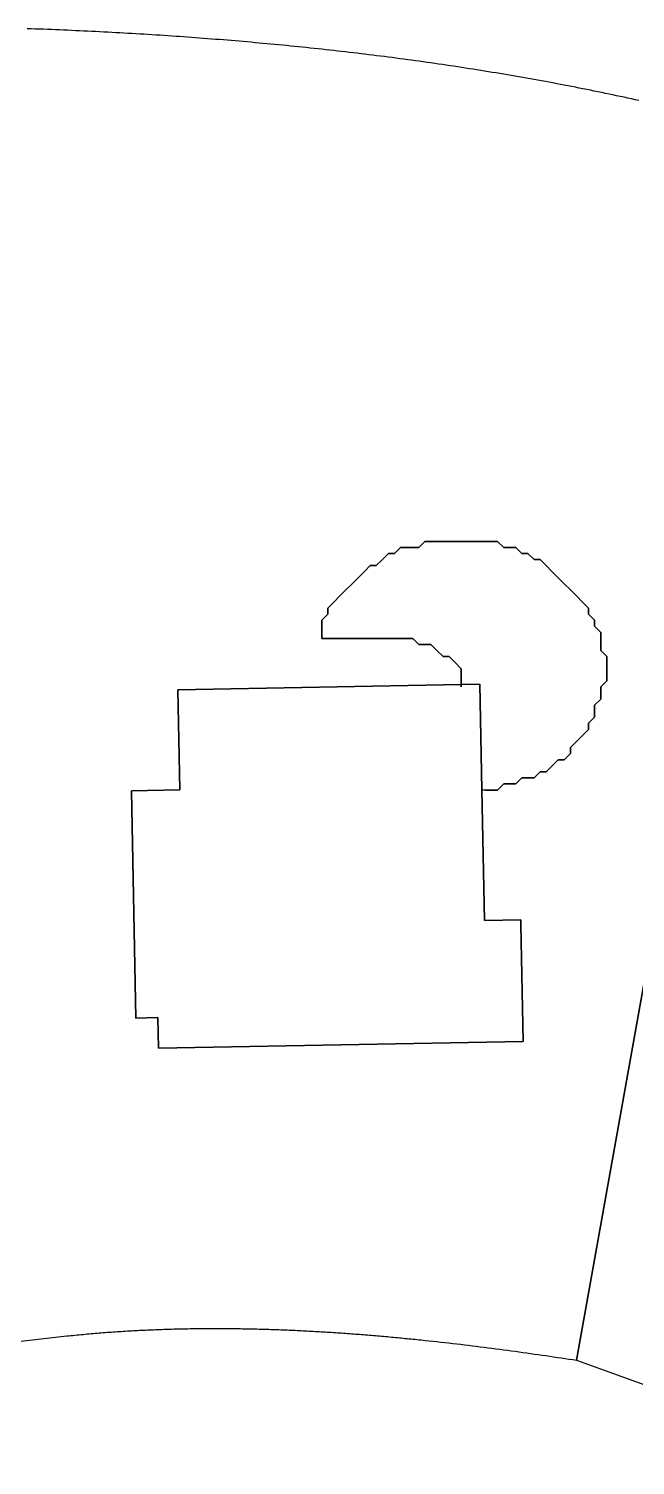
# Model space of a CAD drawing. Header units: millimetres. Extents: x 539514 to 908003, y -69769 to 203909.
# Drawn here: x 588964 to 618112, y 134727 to 203758 of the extents above; entities that cross this region are included whole.
import ezdxf

# ---------------------------------------------------------------- set-up
doc = ezdxf.new("R2010")
doc.units = ezdxf.units.MM
doc.layers.add('CLOSED_AREAS', color=7, linetype='Continuous')
doc.layers.add('REGION_HOLES', color=7, linetype='Continuous')

msp = doc.modelspace()

# ---------------------------------------------------------------- linework, layer by layer
at = {"layer": 'CLOSED_AREAS'}
for points in [[(618284.636, 200307.43), (618106.732, 200346.866), (617928.675, 200386.048), (617750.465, 200424.977), (617572.102, 200463.653), (617393.588, 200502.077), (617214.922, 200540.249), (617036.107, 200578.169), (616857.141, 200615.84), (616678.027, 200653.26), (616498.765, 200690.431), (616319.354, 200727.353), (616139.797, 200764.027), (615960.094, 200800.453), (615780.244, 200836.632), (615600.25, 200872.565), (615420.112, 200908.252), (615239.829, 200943.694), (615059.404, 200978.891), (614878.837, 201013.844), (614698.127, 201048.554), (614517.277, 201083.02), (614336.286, 201117.245), (614155.156, 201151.227), (613973.887, 201184.968), (613792.479, 201218.469), (613610.933, 201251.73), (613429.251, 201284.751), (613247.432, 201317.534), (613065.477, 201350.078), (612883.388, 201382.385), (612701.164, 201414.454), (612518.806, 201446.287), (612336.315, 201477.884), (612153.692, 201509.246), (611970.937, 201540.373), (611788.051, 201571.266), (611605.035, 201601.926), (611421.889, 201632.352), (611238.613, 201662.546), (611055.21, 201692.508), (610871.679, 201722.24), (610688.02, 201751.74), (610504.235, 201781.01), (610320.325, 201810.051), (610136.289, 201838.863), (609952.129, 201867.447), (609767.845, 201895.803), (609583.438, 201923.932), (609398.908, 201951.835), (609214.257, 201979.511), (609029.485, 202006.962), (608844.592, 202034.189), (608659.579, 202061.191), (608474.448, 202087.969), (608289.197, 202114.525), (608103.83, 202140.858), (607918.344, 202166.969), (607732.743, 202192.86), (607547.026, 202218.529), (607361.193, 202243.978), (607175.246, 202269.208), (606989.185, 202294.219), (606803.011, 202319.011), (606616.725, 202343.586), (606430.327, 202367.944), (606243.817, 202392.085), (606057.197, 202416.01), (605870.468, 202439.719), (605683.629, 202463.214), (605496.681, 202486.495), (605309.626, 202509.562), (605122.464, 202532.416), (604935.195, 202555.057), (604747.82, 202577.487), (604560.34, 202599.705), (604372.756, 202621.712), (604185.067, 202643.51), (603997.276, 202665.097), (603809.382, 202686.476), (603621.386, 202707.647), (603433.289, 202728.609), (603245.091, 202749.365), (603056.794, 202769.914), (602868.397, 202790.256), (602679.902, 202810.394), (602491.308, 202830.326), (602302.618, 202850.054), (602113.831, 202869.579), (601924.948, 202888.9), (601735.97, 202908.019), (601546.897, 202926.936), (601357.731, 202945.652), (601168.471, 202964.167), (600979.119, 202982.481), (600789.674, 203000.596), (600600.139, 203018.512), (600410.513, 203036.23), (600220.797, 203053.75), (600030.991, 203071.072), (599841.097, 203088.198), (599651.116, 203105.128), (599461.046, 203121.862), (599270.891, 203138.401), (599080.649, 203154.746), (598890.322, 203170.898), (598699.911, 203186.856), (598509.415, 203202.621), (598318.836, 203218.195), (598128.175, 203233.577), (597937.432, 203248.769), (597746.607, 203263.77), (597555.702, 203278.581), (597364.717, 203293.204), (597173.652, 203307.638), (596982.509, 203321.884), (596791.288, 203335.942), (596599.989, 203349.815), (596408.614, 203363.5), (596217.163, 203377.001), (596025.637, 203390.316), (595834.035, 203403.447), (595642.36, 203416.395), (595450.612, 203429.159), (595258.791, 203441.74), (595066.898, 203454.14), (594874.933, 203466.357), (594682.898, 203478.395), (594490.793, 203490.251), (594298.619, 203501.929), (594106.376, 203513.427), (593914.064, 203524.746), (593721.686, 203535.888), (593529.241, 203546.852), (593336.729, 203557.639), (593144.153, 203568.251), (592951.511, 203578.687), (592758.806, 203588.947), (592566.037, 203599.034), (592373.206, 203608.946), (592180.312, 203618.685), (591987.357, 203628.252), (591794.342, 203637.646), (591601.266, 203646.869), (591408.131, 203655.921), (591214.937, 203664.803), (591021.685, 203673.515), (590828.376, 203682.058), (590635.01, 203690.432), (590441.588, 203698.639), (590248.111, 203706.677), (590054.578, 203714.55), (589860.992, 203722.255), (589667.352, 203729.796), (589473.66, 203737.171), (589279.915, 203744.382), (589086.119, 203751.429), (588892.272, 203758.312)], [(588178.257, 140649.118), (590801.617, 140940.602), (590898.045, 140950.801), (590994.497, 140960.842), (591090.973, 140970.726), (591187.471, 140980.453), (591283.993, 140990.023), (591380.536, 140999.438), (591477.102, 141008.698), (591573.69, 141017.803), (591670.299, 141026.754), (591766.929, 141035.551), (591863.58, 141044.195), (591960.251, 141052.686), (592056.942, 141061.024), (592153.652, 141069.211), (592250.382, 141077.247), (592347.131, 141085.132), (592443.898, 141092.867), (592540.683, 141100.451), (592637.487, 141107.887), (592734.308, 141115.174), (592831.145, 141122.312), (592928, 141129.303), (593024.871, 141136.146), (593121.758, 141142.843), (593218.661, 141149.393), (593315.579, 141155.797), (593412.513, 141162.056), (593509.461, 141168.171), (593606.423, 141174.141), (593703.399, 141179.967), (593800.388, 141185.65), (593897.391, 141191.189), (593994.407, 141196.587), (594091.435, 141201.843), (594188.476, 141206.957), (594285.528, 141211.931), (594382.592, 141216.764), (594479.666, 141221.457), (594576.752, 141226.011), (594673.848, 141230.426), (594770.954, 141234.703), (594868.07, 141238.842), (594965.194, 141242.843), (595062.328, 141246.708), (595159.471, 141250.436), (595256.622, 141254.028), (595353.781, 141257.485), (595450.947, 141260.807), (595548.12, 141263.995), (595645.301, 141267.049), (595742.487, 141269.969), (595839.68, 141272.756), (595936.879, 141275.411), (596034.083, 141277.934), (596131.292, 141280.326), (596228.506, 141282.586), (596325.725, 141284.717), (596422.947, 141286.717), (596520.173, 141288.588), (596617.402, 141290.33), (596714.634, 141291.943), (596811.869, 141293.429), (596909.106, 141294.787), (597006.345, 141296.018), (597103.586, 141297.123), (597200.827, 141298.101), (597298.07, 141298.954), (597395.313, 141299.683), (597492.556, 141300.286), (597589.798, 141300.766), (597687.041, 141301.123), (597784.282, 141301.356), (597881.522, 141301.467), (597978.76, 141301.455), (598075.996, 141301.323), (598173.23, 141301.069), (598270.461, 141300.695), (598367.689, 141300.201), (598464.914, 141299.587), (598562.134, 141298.854), (598659.351, 141298.003), (598756.563, 141297.034), (598853.771, 141295.947), (598950.973, 141294.743), (599048.169, 141293.423), (599145.36, 141291.986), (599242.544, 141290.434), (599339.722, 141288.767), (599436.893, 141286.985), (599534.056, 141285.09), (599631.212, 141283.081), (599728.359, 141280.958), (599825.499, 141278.723), (599922.629, 141276.377), (600019.751, 141273.918), (600116.862, 141271.349), (600213.965, 141268.668), (600311.057, 141265.878), (600408.138, 141262.978), (600505.208, 141259.969), (600602.268, 141256.852), (600699.315, 141253.626), (600796.351, 141250.293), (600893.375, 141246.853), (600990.385, 141243.306), (601087.383, 141239.653), (601184.368, 141235.894), (601281.338, 141232.03), (601378.295, 141228.062), (601475.237, 141223.989), (601572.165, 141219.813), (601669.077, 141215.534), (601765.974, 141211.152), (601862.855, 141206.667), (601959.72, 141202.082), (602056.568, 141197.395), (602153.399, 141192.607), (602250.213, 141187.719), (602347.01, 141182.732), (602443.788, 141177.645), (602540.548, 141172.46), (602637.29, 141167.177), (602734.012, 141161.796), (602830.715, 141156.317), (602927.398, 141150.742), (603024.061, 141145.071), (603120.704, 141139.304), (603217.326, 141133.442), (603313.927, 141127.485), (603410.506, 141121.434), (603507.063, 141115.29), (603603.599, 141109.052), (603700.111, 141102.721), (603796.601, 141096.298), (603893.067, 141089.784), (603989.51, 141083.178), (604085.928, 141076.481), (604182.323, 141069.694), (604278.692, 141062.818), (604375.037, 141055.852), (604471.356, 141048.798), (604567.65, 141041.655), (604663.917, 141034.424), (604760.158, 141027.106), (604856.372, 141019.702), (604952.558, 141012.211), (605048.717, 141004.635), (605144.849, 140996.973), (605240.952, 140989.226), (605337.026, 140981.395), (605433.072, 140973.48), (605529.088, 140965.482), (605625.074, 140957.402), (605721.031, 140949.238), (605816.957, 140940.994), (605912.852, 140932.667), (606008.717, 140924.26), (606104.549, 140915.773), (606200.35, 140907.206), (606296.119, 140898.559), (606391.856, 140889.834), (606487.559, 140881.031), (606583.23, 140872.149), (606678.866, 140863.19), (606774.469, 140854.155), (606870.038, 140845.043), (606965.571, 140835.855), (607061.07, 140826.592), (607156.534, 140817.254), (607251.962, 140807.842), (607347.354, 140798.355), (607442.709, 140788.796), (607538.028, 140779.163), (607633.309, 140769.458), (607728.553, 140759.682), (607823.759, 140749.834), (608014.057, 140729.925), (608204.199, 140709.738), (608394.183, 140689.274), (608584.005, 140668.539), (608773.663, 140647.536), (608963.155, 140626.27), (609152.476, 140604.744), (609341.626, 140582.962), (609530.599, 140560.928), (609719.395, 140538.647), (609908.009, 140516.121), (610096.44, 140493.356), (610284.683, 140470.355), (610472.737, 140447.122), (610660.599, 140423.661), (610848.266, 140399.976), (611035.734, 140376.071), (611223.001, 140351.95), (611410.065, 140327.617), (611596.922, 140303.076), (611783.57, 140278.331), (611970.005, 140253.385), (612156.225, 140228.244), (612342.228, 140202.91), (612528.009, 140177.388), (612713.567, 140151.681), (612898.899, 140125.794), (613084.001, 140099.731), (613268.871, 140073.496), (613453.506, 140047.092), (613637.903, 140020.524), (613822.06, 139993.795), (614005.973, 139966.91), (614189.64, 139939.872), (614373.057, 139912.686), (614556.223, 139885.355), (614739.134, 139857.883), (614921.787, 139830.275), (615104.18, 139802.534), (615286.309, 139774.664), (625779.749, 198363.034)], [(625779.749, 198363.034), (615286.309, 139774.664), (636273.188, 132196.069)]]:
    msp.add_lwpolyline(points, dxfattribs=at)
for points in [[(609748.105, 172420.92), (609748.105, 172247.508), (610645.26, 172264.389), (610740.995, 167176.429), (610914.043, 167174.201), (611205.527, 167174.201), (611497.012, 167174.201), (611788.496, 167465.685), (612079.98, 167465.685), (612371.465, 167465.685), (612662.949, 167757.169), (612954.434, 167757.169), (613245.918, 167757.169), (613537.403, 168048.654), (613828.887, 168048.654), (614120.371, 168340.138), (614411.856, 168631.623), (614703.34, 168631.623), (614994.825, 168923.107), (614994.825, 169214.592), (615286.309, 169506.076), (615577.794, 169797.56), (615869.278, 170089.045), (615869.278, 170380.529), (616160.762, 170672.014), (616160.762, 170963.498), (616160.762, 171254.983), (616452.247, 171546.467), (616452.247, 171837.951), (616452.247, 172129.436), (616743.731, 172420.92), (616743.731, 172712.405), (616743.731, 173003.889), (616743.731, 173295.373), (616743.731, 173586.858), (616452.247, 173878.342), (616452.247, 174169.827), (616452.247, 174461.311), (616452.247, 174752.796), (616160.762, 175044.28), (616160.762, 175335.764), (615869.278, 175627.249), (615869.278, 175918.733), (615577.794, 176210.218), (615286.309, 176501.702), (614994.825, 176793.187), (614703.34, 177084.671), (614411.856, 177376.155), (614120.371, 177667.64), (613828.887, 177959.124), (613537.403, 178250.609), (613245.918, 178250.609), (612954.434, 178542.093), (612662.949, 178542.093), (612371.465, 178833.578), (612079.98, 178833.578), (611788.496, 178833.578), (611497.012, 179125.062), (611205.527, 179125.062), (610914.043, 179125.062), (610622.558, 179125.062), (610331.074, 179125.062), (610039.589, 179125.062), (609748.105, 179125.062), (609456.621, 179125.062), (609165.136, 179125.062), (608873.652, 179125.062), (608582.167, 179125.062), (608290.683, 179125.062), (607999.199, 179125.062), (607707.714, 178833.578), (607416.23, 178833.578), (607124.745, 178833.578), (606833.261, 178833.578), (606541.776, 178542.093), (606250.292, 178542.093), (605958.808, 178250.609), (605667.323, 177959.124), (605375.839, 177959.124), (605084.354, 177667.64), (604792.87, 177376.155), (604501.385, 177084.671), (604209.901, 176793.187), (603918.417, 176501.702), (603626.932, 176210.218), (603335.448, 175918.733), (603335.448, 175627.249), (603043.963, 175335.764), (603043.963, 175044.28), (603043.963, 174752.796), (603043.963, 174461.311), (603335.448, 174461.311), (603626.932, 174461.311), (603918.417, 174461.311), (604209.901, 174461.311), (604501.385, 174461.311), (604792.87, 174461.311), (605084.354, 174461.311), (605375.839, 174461.311), (605667.323, 174461.311), (605958.808, 174461.311), (606250.292, 174461.311), (606541.776, 174461.311), (606833.261, 174461.311), (607124.745, 174461.311), (607416.23, 174461.311), (607707.714, 174169.827), (607999.199, 174169.827), (608290.683, 174169.827), (608582.167, 173878.342), (608873.652, 173586.858), (609165.136, 173586.858), (609456.621, 173295.373), (609748.105, 173003.889), (609748.105, 172712.405)], [(610740.995, 167176.429), (610645.26, 172264.389), (609748.105, 172247.508), (609748.105, 172129.436), (609740.402, 172247.363), (596136.191, 171991.387), (596226.713, 167180.454), (593904.287, 167136.755), (594109.737, 156217.872), (595173.835, 156237.894), (595201.499, 154767.682), (612717.578, 155097.264), (612612.31, 160691.833), (612607.654, 160939.308), (610858.971, 160906.405)], [(609740.402, 172247.363), (609748.105, 172129.436), (609748.105, 172247.508)]]:
    msp.add_lwpolyline(points, close=True, dxfattribs=at)
at = {"layer": 'REGION_HOLES'}
msp.add_lwpolyline([(609748.105, 172712.405), (609748.105, 173003.889), (609456.621, 173295.373), (609165.136, 173586.858), (608873.652, 173586.858), (608582.167, 173878.342), (608290.683, 174169.827), (607999.199, 174169.827), (607707.714, 174169.827), (607416.23, 174461.311), (607124.745, 174461.311), (606833.261, 174461.311), (606541.776, 174461.311), (606250.292, 174461.311), (605958.808, 174461.311), (605667.323, 174461.311), (605375.839, 174461.311), (605084.354, 174461.311), (604792.87, 174461.311), (604501.385, 174461.311), (604209.901, 174461.311), (603918.417, 174461.311), (603626.932, 174461.311), (603335.448, 174461.311), (603043.963, 174461.311), (603043.963, 174752.796), (603043.963, 175044.28), (603043.963, 175335.764), (603335.448, 175627.249), (603335.448, 175918.733), (603626.932, 176210.218), (603918.417, 176501.702), (604209.901, 176793.187), (604501.385, 177084.671), (604792.87, 177376.155), (605084.354, 177667.64), (605375.839, 177959.124), (605667.323, 177959.124), (605958.808, 178250.609), (606250.292, 178542.093), (606541.776, 178542.093), (606833.261, 178833.578), (607124.745, 178833.578), (607416.23, 178833.578), (607707.714, 178833.578), (607999.199, 179125.062), (608290.683, 179125.062), (608582.167, 179125.062), (608873.652, 179125.062), (609165.136, 179125.062), (609456.621, 179125.062), (609748.105, 179125.062), (610039.589, 179125.062), (610331.074, 179125.062), (610622.558, 179125.062), (610914.043, 179125.062), (611205.527, 179125.062), (611497.012, 179125.062), (611788.496, 178833.578), (612079.98, 178833.578), (612371.465, 178833.578), (612662.949, 178542.093), (612954.434, 178542.093), (613245.918, 178250.609), (613537.403, 178250.609), (613828.887, 177959.124), (614120.371, 177667.64), (614411.856, 177376.155), (614703.34, 177084.671), (614994.825, 176793.187), (615286.309, 176501.702), (615577.794, 176210.218), (615869.278, 175918.733), (615869.278, 175627.249), (616160.762, 175335.764), (616160.762, 175044.28), (616452.247, 174752.796), (616452.247, 174461.311), (616452.247, 174169.827), (616452.247, 173878.342), (616743.731, 173586.858), (616743.731, 173295.373), (616743.731, 173003.889), (616743.731, 172712.405), (616743.731, 172420.92), (616452.247, 172129.436), (616452.247, 171837.951), (616452.247, 171546.467), (616160.762, 171254.983), (616160.762, 170963.498), (616160.762, 170672.014), (615869.278, 170380.529), (615869.278, 170089.045), (615577.794, 169797.56), (615286.309, 169506.076), (614994.825, 169214.592), (614994.825, 168923.107), (614703.34, 168631.623), (614411.856, 168631.623), (614120.371, 168340.138), (613828.887, 168048.654), (613537.403, 168048.654), (613245.918, 167757.169), (612954.434, 167757.169), (612662.949, 167757.169), (612371.465, 167465.685), (612079.98, 167465.685), (611788.496, 167465.685), (611497.012, 167174.201), (611205.527, 167174.201), (610914.043, 167174.201), (610740.995, 167176.429), (610858.971, 160906.405), (612607.654, 160939.308), (612612.31, 160691.833), (612717.578, 155097.264), (595201.499, 154767.682), (595173.835, 156237.894), (594109.737, 156217.872), (593904.287, 167136.755), (596226.713, 167180.454), (596136.191, 171991.387), (609740.402, 172247.363), (609748.105, 172247.508), (609748.105, 172420.92)], close=True, dxfattribs=at)

doc.saveas('drawing.dxf')
